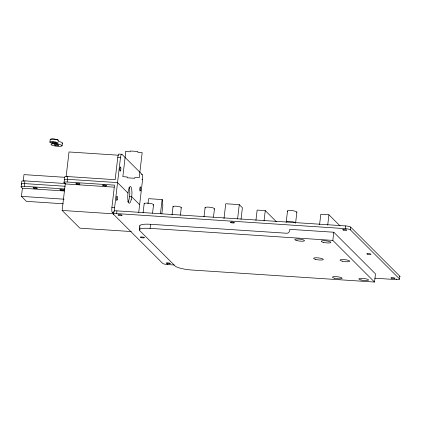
<?xml version="1.0" encoding="UTF-8"?>
<svg xmlns="http://www.w3.org/2000/svg" width="421" height="421" viewBox="0 0 421 421"><rect width="100%" height="100%" fill="white"/><g stroke="black" fill="none" stroke-linecap="round" stroke-linejoin="round"><path stroke-width="0.63" d="M139.819 225.682L139.335 230.034M180.404 215.215L181.267 207.721M152.555 213.179L153.528 204.864M213.468 217.189L214.436 208.874M295.589 223.135L296.863 212.268M64.36 190.987L22.397 188.224L21.15 186.977L21.792 181.54A4.194 0.842 6.7 0 1 24.918 180.872L65.46 183.54M63.134 203.775L26.418 201.354L21.439 196.381L22.397 188.224M23.181 181.525L23.997 174.62L64.65 177.294M21.15 186.977A4.194 0.842 6.7 0 1 24.281 186.314L24.918 180.872M49.889 142.13L50.21 139.409M62.071 145.787A5.594 1.126 6.7 0 0 53.999 143.808A5.594 1.126 6.7 0 0 53.493 145.708A5.594 1.126 6.7 0 0 62.071 145.787L62.387 143.066M114.096 187.145L65.26 183.93L64.018 182.688L64.655 177.246A4.194 0.842 6.7 0 1 67.786 176.578L115.159 179.699L117.796 157.254A4.194 1.016 -86.2 0 1 119.211 154.107L121.916 154.286L142.145 174.489A4.194 1.016 -86.2 0 1 142.598 179.504L138.73 212.41M131.32 231.555L79.885 228.171L62.145 210.453L65.26 183.93M66.129 176.546L69.018 151.965L118.501 155.223M64.018 182.688A4.194 0.842 6.7 0 1 67.144 182.019L67.786 176.578M62.145 210.453L113.586 213.836L112.339 212.594A4.194 1.016 -86.2 0 1 111.886 207.585L114.523 185.14L67.144 182.019M174.199 264.993L167.642 264.562A4.194 0.842 6.7 0 1 162.648 263.362L113.481 214.252L113.802 211.531A4.194 0.842 6.7 0 1 116.927 210.863L345.688 225.924A4.194 0.842 6.7 0 1 350.682 227.124L399.85 276.234L399.529 278.955A4.194 0.842 6.7 0 1 396.403 279.618L374.769 278.197M114.565 211.274A4.194 1.016 -86.2 0 1 114.591 207.758L120.506 157.433A4.194 1.016 -86.2 0 1 121.916 154.286M113.481 214.252A4.194 0.842 6.7 0 1 116.606 213.584L116.927 210.863M139.877 228.84L140.014 227.672M143.103 212.794L144.187 203.527M147.976 203.832L148.587 198.67L162.122 199.559L162.743 200.18L162.264 204.264L162.885 204.885L161.832 213.868M150.097 228.371L150.576 224.288L286.59 233.239A2.794 2.652 -45 0 0 289.616 230.697L289.774 229.34L333.79 232.234L375.49 273.887L374.532 282.049L191.797 270.019A13.982 2.81 6.7 0 1 175.147 266.019L139.672 230.587A13.982 2.81 6.7 0 1 150.097 228.371L332.832 240.396L374.532 282.049M160.454 213.763L162.122 199.559M172.042 214.884L173.026 206.537M167.642 264.562L167.721 263.883M204.011 216.804L205.101 207.532M223.993 218.594L225.74 203.748L239.275 204.638L242.385 207.748L241.023 219.367M237.607 218.841L239.275 204.638M255.921 220.441L257.142 210.074L265.262 210.611L276.392 221.725M264.046 220.972L265.262 210.611M286.217 222.051L287.522 210.926M319.586 224.63L320.802 214.268L328.927 214.799L340.052 225.914M327.706 225.167L328.927 214.799M332.832 240.396L333.79 232.234M399.529 278.955L350.361 229.845A4.194 0.842 6.7 0 0 345.367 228.645L345.688 225.924M350.361 229.845L350.682 227.124M396.403 279.618L396.482 278.939M117.796 157.254L120.506 157.433M141.467 174.447L142.145 174.489M141.919 179.462L142.598 179.504M65.144 186.261L24.597 183.593A4.194 0.842 6.7 0 0 21.471 184.256M24.281 186.314L64.823 188.982M129.542 196.596L131.705 196.739L139.64 204.669M127.589 201.375L128.9 201.464M21.439 196.381L64.06 199.191M111.886 207.585L114.591 207.758M112.339 212.594L113.965 212.7M116.606 213.584L345.367 228.645M127.973 193.013L117.548 182.598L67.465 179.299A4.194 0.842 6.7 0 0 64.339 179.967M205.28 208A4.752 0.958 6.7 0 1 210.1 207.285A4.752 0.958 6.7 0 1 214.01 209.105M144.256 203.89A4.752 0.958 6.7 0 1 149.402 203.301A4.752 0.958 6.7 0 1 153.097 205.095M173.184 206.948A4.194 0.842 6.7 0 1 177.436 206.316A4.194 0.842 6.7 0 1 180.888 207.927M286.248 222.104A4.752 0.958 6.7 0 1 290.353 221.462A4.752 0.958 6.7 0 1 295.621 222.93M287.701 211.389A4.752 0.958 6.7 0 1 292.279 210.647A4.752 0.958 6.7 0 1 296.621 212.431M399.85 276.234A4.194 0.842 6.7 0 1 399.697 276.702M58.219 141.44A5.594 1.126 6.7 0 1 62.055 143.361M50.309 139.651A4.194 0.842 6.7 0 1 54.635 139.104A4.194 0.842 6.7 0 1 58.282 140.656M50.894 139.33A3.636 0.731 6.7 0 1 55.225 139.304A3.636 0.731 6.7 0 1 57.909 140.467M139.93 226.23A13.982 2.81 6.7 0 1 150.576 224.288M129.073 187.308A8.388 2.031 -86.2 0 1 129.705 194.781A8.388 2.031 -86.2 0 1 128.131 202.201M125.8 151.518L122.843 176.683L127.242 176.973L127.147 177.788L134.725 178.288L134.82 177.467L139.219 177.757L142.177 152.597L137.778 152.307L137.872 151.492L130.294 150.992L130.2 151.807L125.8 151.518M167.126 263.525A2.094 0.421 6.7 0 0 170.352 263.557A2.094 0.421 6.7 0 0 167.342 262.815A2.094 0.421 6.7 0 0 167.126 263.525M343.589 230.134A2.094 0.421 6.7 0 0 346.815 230.166A2.094 0.421 6.7 0 0 343.804 229.424A2.094 0.421 6.7 0 0 343.589 230.134M231.24 222.735A2.094 0.421 6.7 0 0 234.471 222.772A2.094 0.421 6.7 0 0 231.455 222.03A2.094 0.421 6.7 0 0 231.24 222.735M367.707 254.221A2.094 0.421 6.7 0 0 370.933 254.258A2.094 0.421 6.7 0 0 367.922 253.516A2.094 0.421 6.7 0 0 367.707 254.221M118.89 215.341A2.094 0.421 6.7 0 0 122.122 215.378A2.094 0.421 6.7 0 0 119.106 214.631A2.094 0.421 6.7 0 0 118.89 215.341M391.835 278.318A2.094 0.421 6.7 0 0 395.051 278.344A2.094 0.421 6.7 0 0 392.025 277.602A2.094 0.421 6.7 0 0 391.835 278.318M141.23 237.655A2.094 0.421 6.7 0 0 144.456 237.691A2.094 0.421 6.7 0 0 141.445 236.944A2.094 0.421 6.7 0 0 141.23 237.655M55.298 145.345A2.237 0.447 6.7 0 0 58.74 145.382A2.237 0.447 6.7 0 0 55.525 144.587A2.237 0.447 6.7 0 0 55.298 145.345M51.783 143.098A4.194 0.842 6.7 0 0 58.214 143.156A4.194 0.842 6.7 0 0 52.162 141.672A4.194 0.842 6.7 0 0 51.783 143.098M52.825 142.882A2.237 0.447 6.7 0 0 56.272 142.919A2.237 0.447 6.7 0 0 53.057 142.124A2.237 0.447 6.7 0 0 52.825 142.882M323.381 242.364A4.894 0.984 6.7 0 0 330.911 242.443A4.894 0.984 6.7 0 0 323.881 240.707A4.894 0.984 6.7 0 0 323.381 242.364M334.616 278.234A4.894 0.984 6.7 0 0 342.147 278.318A4.894 0.984 6.7 0 0 335.116 276.581A4.894 0.984 6.7 0 0 334.616 278.234M315.787 259.431A4.894 0.984 6.7 0 0 323.317 259.51A4.894 0.984 6.7 0 0 316.292 257.773A4.894 0.984 6.7 0 0 315.787 259.431M296.963 240.623A4.894 0.984 6.7 0 0 304.494 240.707A4.894 0.984 6.7 0 0 297.463 238.97A4.894 0.984 6.7 0 0 296.963 240.623M361.034 279.976A4.894 0.984 6.7 0 0 368.564 280.054A4.894 0.984 6.7 0 0 361.534 278.318A4.894 0.984 6.7 0 0 361.034 279.976M342.205 261.167A4.894 0.984 6.7 0 0 349.735 261.252A4.894 0.984 6.7 0 0 342.71 259.515A4.894 0.984 6.7 0 0 342.205 261.167M140.63 190.076A2.094 0.505 -86.2 0 0 140.419 186.866A2.094 0.505 -86.2 0 0 139.761 189.929A2.094 0.505 -86.2 0 0 140.63 190.076M120.716 170.184A2.094 0.505 -86.2 0 0 120.506 166.974A2.094 0.505 -86.2 0 0 119.843 170.031A2.094 0.505 -86.2 0 0 120.716 170.184M131.278 199.365A8.388 2.031 -86.2 0 0 130.442 186.514A8.388 2.031 -86.2 0 0 127.795 198.754A8.388 2.031 -86.2 0 0 131.278 199.365M117.28 199.428A2.094 0.505 -86.2 0 0 117.07 196.218A2.094 0.505 -86.2 0 0 116.406 199.275A2.094 0.505 -86.2 0 0 117.28 199.428M103.445 185.729A2.094 0.421 6.7 0 0 106.66 185.756A2.094 0.421 6.7 0 0 103.634 185.019A2.094 0.421 6.7 0 0 103.445 185.729M76.775 183.972A2.094 0.421 6.7 0 0 79.99 184.003A2.094 0.421 6.7 0 0 76.964 183.261A2.094 0.421 6.7 0 0 76.775 183.972M34.101 188.276A2.094 0.421 6.7 0 0 37.327 188.313A2.094 0.421 6.7 0 0 34.317 187.566A2.094 0.421 6.7 0 0 34.101 188.276M60.771 190.034A2.094 0.421 6.7 0 0 63.997 190.066A2.094 0.421 6.7 0 0 60.987 189.324A2.094 0.421 6.7 0 0 60.771 190.034"/></g></svg>
